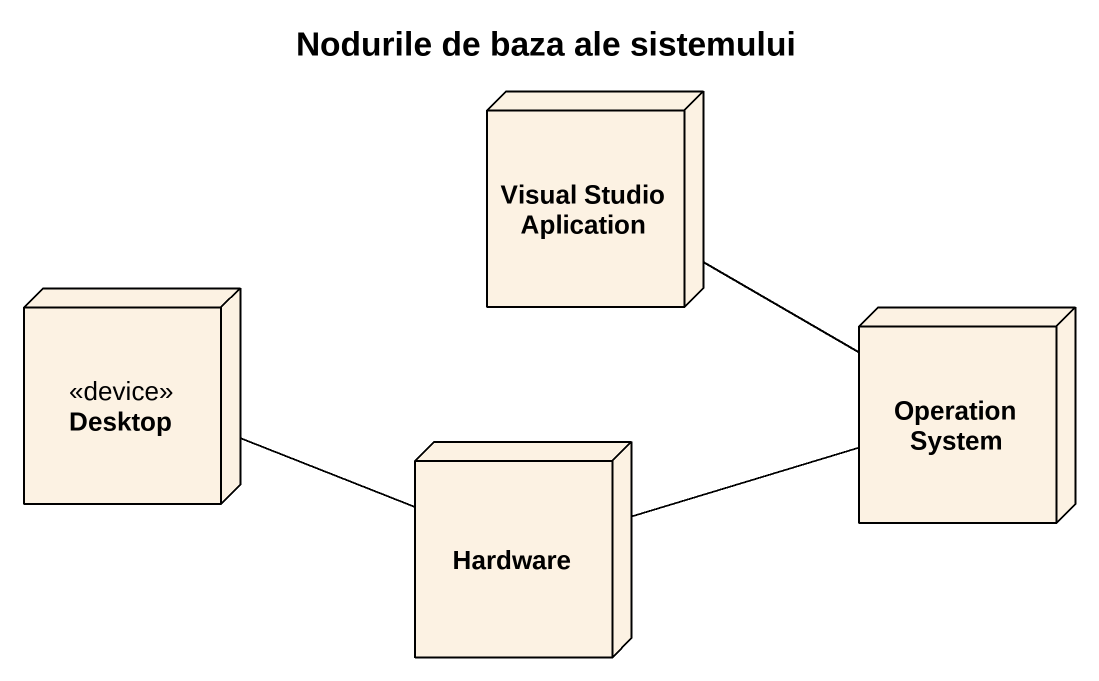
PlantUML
@startuml
title Nodurile de baza ale sistemului
node "Visual Studio Aplication" as Visual_Studio_Aplication
node Desktop <<device>>
node "Operation System" as Operation_System
node Hardware
Visual_Studio_Aplication -right- Operation_System
Operation_System -left- Hardware
Hardware -left- Desktop
@enduml
